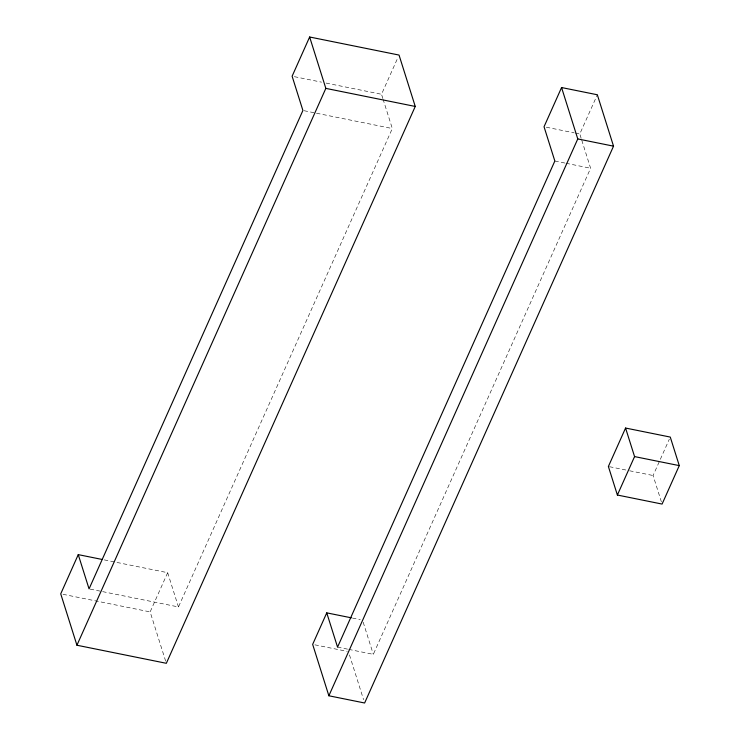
<?xml version="1.0" encoding="UTF-8"?>
<svg xmlns="http://www.w3.org/2000/svg" width="740" height="740" viewBox="0 0 740 740"><rect width="100%" height="100%" fill="white"/><g stroke="black" fill="none" stroke-linecap="round" stroke-linejoin="round"><path stroke-width="0.56" stroke-dasharray="3.7 2.78" d="M165.649 661.107L150.137 611.906L167.666 572.695L103.156 559.662M382.867 98.559L381.516 94.276L397.657 58.155M102.638 591.63L178.46 606.948L392.32 128.538L383.2 99.632M581.15 138.26L579.799 133.977L597.328 94.766M348.725 649.378L373.312 654.345L590.603 168.239L581.492 139.333M661.394 501.868L653.087 475.515L669.339 439.153M546.277 127.206L574.212 132.849M575.332 133.08L579.799 133.977M294.372 76.673L321.539 82.159M326.062 83.074L381.516 94.276M554.843 161.015L564.898 163.05M566.017 163.272L590.603 168.239M304.048 110.704L315.36 112.989M316.498 113.22L392.32 128.538M609.501 466.709L628.501 470.548M629.62 470.779L653.087 475.515M352.453 618.057L360.278 619.639M90.188 589.114L101.51 591.408M337.551 647.121L347.615 649.156M314.898 644.836L347.3 651.385M62.992 594.303L150.137 611.906M363.192 622.229L373.312 654.345M349.456 654.891L363.59 699.716M167.666 572.695L178.46 606.948"/><path stroke-width="1.11" d="M78.255 554.63L60.726 593.841L76.932 645.234L166.334 663.299L415.251 106.449L399.045 55.065L309.644 37L292.115 76.211L302.91 110.473L89.059 588.892L78.255 554.63L102.028 559.431M76.932 645.234L325.841 88.384L309.644 37M326.747 612.859L312.659 644.383L328.865 695.776L364.626 703L613.534 146.159L597.328 94.766L561.567 87.542L544.039 126.753L554.843 161.015L337.551 647.121L326.747 612.859L351.334 617.826M328.865 695.776L577.774 138.926L561.567 87.542M625.568 428.044L608.382 466.487L617.382 495.032L662.087 504.07L679.274 465.617L670.274 437.072L625.568 428.044L634.568 456.589L617.382 495.032M577.774 138.926L613.534 146.159M325.841 88.384L415.251 106.449M634.568 456.589L679.274 465.617"/></g></svg>
